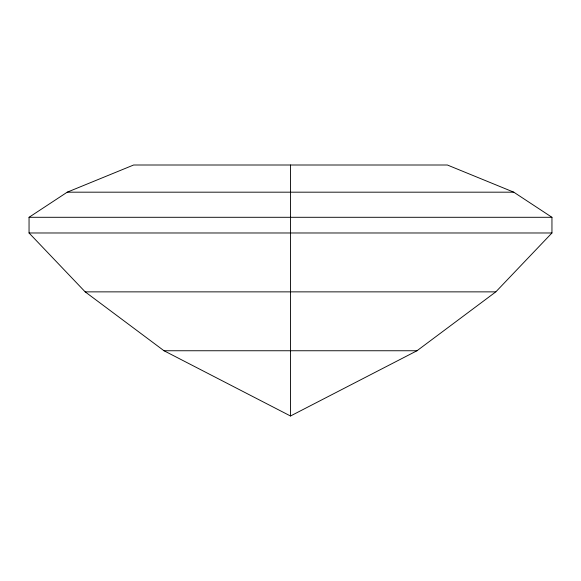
<?xml version="1.0" encoding="UTF-8"?>
<svg xmlns="http://www.w3.org/2000/svg" width="581" height="581" viewBox="0 0 581 581"><rect width="100%" height="100%" fill="white"/><g stroke="black" fill="none" stroke-linecap="round" stroke-linejoin="round"><path stroke-width="0.87" d="M495.818 291.865L551.95 232.981L551.95 217.294L513.771 192.18L447.37 165.004L133.63 165.004L67.229 192.18L29.05 217.294L29.05 232.981L85.182 291.865L164.002 350.75L290.5 415.996L416.998 350.75L495.818 291.865L85.182 291.865M67.229 192.18L513.771 192.18M29.05 217.294L551.95 217.294M29.05 232.981L551.95 232.981M164.002 350.75L416.998 350.75M290.5 165.004L290.5 415.996"/></g></svg>
